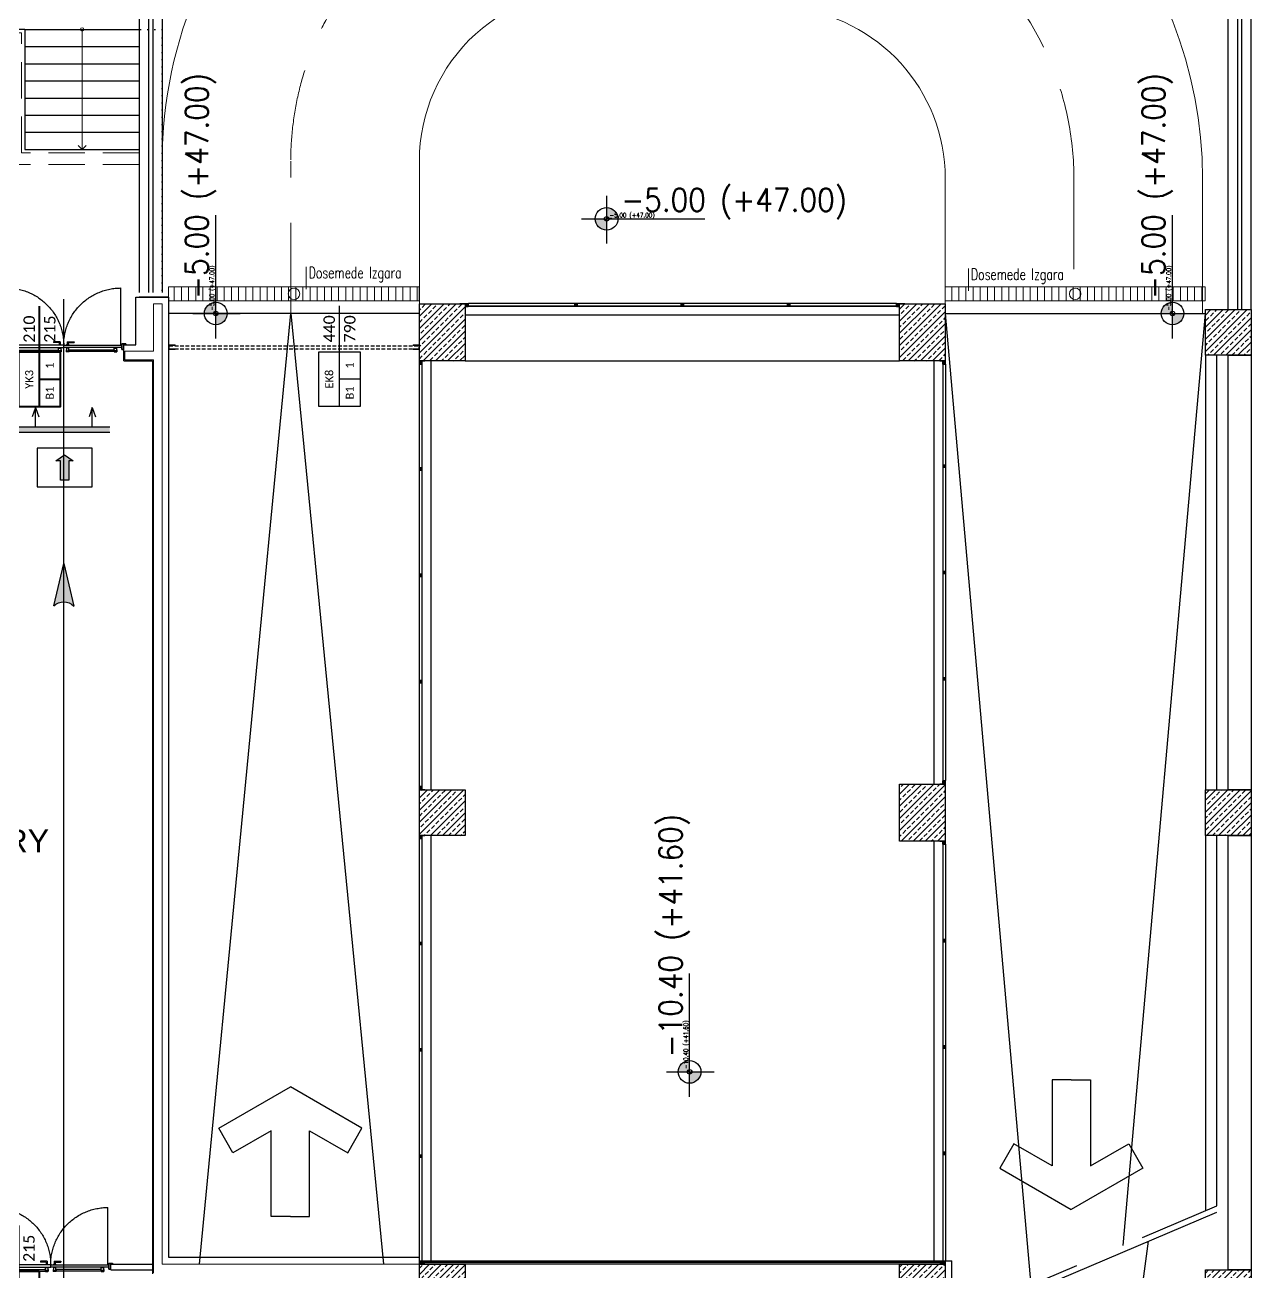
# Model space of a CAD drawing. Header units: metres. Extents: x -20317 to 2216, y -10281 to 3094.
# Drawn here: x -2448 to -303, y -2440 to -258 of the extents above; entities that cross this region are included whole.
import ezdxf
from ezdxf.enums import TextEntityAlignment as Align

# ---------------------------------------------------------------- set-up
doc = ezdxf.new("R2010")
doc.units = ezdxf.units.M
doc.header["$MEASUREMENT"] = 0
for name, pattern in [('DOT2', [0.125, 0, -0.125]), ('HIDDEN', [9.525, 6.35, -3.175]), ('HIDDEN2', [0.1875, 0.125, -0.0625])]:
    doc.linetypes.add(name, pattern=pattern)
doc.layers.get('0').update_dxf_attribs({"color": 30, "lineweight": 0})
for name, color, linetype in [('6', 242, 'Continuous'), ('AG-DOOR', 2, 'Continuous'), ('AG-DOOR-NOTATION-ROLLING', 52, 'Continuous'), ('AG-DOOR-OPENING', 9, 'HIDDEN'), ('AG-ELEV-02', 152, 'Continuous'), ('AG-HIDDEN', 9, 'HIDDEN'), ('AG-PLASTER', 73, 'Continuous'), ('AG-STAIR', 3, 'Continuous'), ('AR-WALL-GYP-WHITE', 44, 'Continuous'), ('V-0_Hatch_Concrete', 252, 'Continuous'), ('V-0_Notation_Level_200', 2, 'Continuous'), ('V-0_Notation_Level_200 @ 1', 2, 'Continuous'), ('V-0_Notation_Level_200 @ 10', 2, 'Continuous'), ('V-0_Notation_Level_200 @ 50', 2, 'Continuous'), ('V-2_Column', 160, 'Continuous'), ('V-7_Pedestrain', 52, 'Continuous')]:
    doc.layers.add(name, color=color, linetype=linetype)
for name, color, linetype, lineweight in [('Ag-110', 3, 'Continuous', 30), ('Ag-120', 2, 'Continuous', 9), ('AG-DOOR-NOTATION-FIRE', 1, 'Continuous', 40), ('AG-Insulation_Heat_Rockwool', 95, 'BATTING', 13), ('AG-Mechanical_', 32, 'Continuous', 18), ('AG-Notation_Stair', 11, 'Continuous', 15), ('AG-Profile_Steel', 122, 'Continuous', 15), ('AG-Slab_Boundry_Below', 155, 'HIDDEN', 20), ('AG-Wall', 4, 'Continuous', 20), ('AI-040 @ 250', 2, 'Continuous', 20)]:
    doc.layers.add(name, color=color, linetype=linetype, lineweight=lineweight)
doc.styles.add('$0$ARIAL', font='arial.ttf', dxfattribs={"width": 0.9})
doc.styles.add('CALIBRI LIGHT', font='calibril.ttf')
doc.styles.add('CEKIRDEK-SAG$0$DIM', font='romanstw.shx', dxfattribs={"width": 0.7})
doc.styles.add('KOT', font='simplex.shx', dxfattribs={"width": 0.9})
doc.linetypes.add('BATTING', pattern='A,0.00254,-2.54,[134,ltypeshp.shx,S=2.54,R=0,X=-2.54,Y=0],-5.08,[134,ltypeshp.shx,S=2.54,R=180,X=2.54,Y=0],-2.54', length=10.16254)

# ---------------------------------------------------------------- blocks, each defined once
blk = doc.blocks.new('*U16')
at = {"style": '$0$ARIAL'}
for tag, p in [('NO', (1.676, 0.8)), ('MAHAL', (1.676, -1.8)), ('ALAN', (1.676, -4.4))]:
    blk.add_attdef(tag, text='', height=1.6, dxfattribs=at).set_placement(p, align=Align.MIDDLE_CENTER)
blk = doc.blocks.new('$0$FP P1 Parking Level$0$traffic')
for points in [[(0, 0), (-0.337, 0), (-0.337, 1.503), (-1.006, 1.117), (-1.252, 1.544), (0, 2.267)], [(0, 0), (0.337, 0), (0.337, 1.503), (1.006, 1.117), (1.252, 1.544), (0, 2.267)]]:
    blk.add_lwpolyline(points)
blk = doc.blocks.new('$0$ok')
at = {"layer": '6'}
h = blk.add_hatch(color=256, dxfattribs=at)
edge = h.paths.add_edge_path()
edge.add_ellipse((1571515.97, 116941.68), major_axis=(-7.14, 7.19), ratio=1, start_angle=359.45276, end_angle=450.68953)
edge.add_line((1571508.87, 116934.46), (1571477.92, 116941.82))
edge.add_line((1571477.92, 116941.82), (1571508.9, 116948.94))
for p, q in [((1571477.92, 116941.82), (1571508.9, 116948.94)), ((1571508.87, 116934.46), (1571477.92, 116941.82))]:
    blk.add_line(p, q, dxfattribs=at)
at = {"layer": '6', "extrusion": (0, 0, -1)}
blk.add_ellipse((1571515.97, 116941.68), major_axis=(-7.14, 7.19), ratio=1, start_param=4.700354, end_param=6.292737, dxfattribs=at)
blk = doc.blocks.new('$0$KAPIYON')
at = {"layer": '6'}
blk.add_hatch(color=2, dxfattribs=at).paths.add_polyline_path([(1584376.1, 117133.6), (1584364.2, 117133.6), (1584364.2, 117115.1), (1584364.2, 117105.6), (1584357.6, 117105.6), (1584370.2, 117096.6), (1584382.7, 117105.6), (1584376.1, 117105.6), (1584376.1, 117115.1)])
at = {"layer": '6', "color": 4}
blk.add_lwpolyline([(1584330, 117143.2), (1584410.3, 117143.2), (1584410.3, 117087), (1584330, 117087), (1584330, 117143.2)], dxfattribs=at)
at = {"layer": '6', "color": 2}
blk.add_lwpolyline([(1584376.1, 117133.6), (1584364.2, 117133.6), (1584364.2, 117115.1), (1584364.2, 117105.6), (1584357.6, 117105.6), (1584370.2, 117096.6), (1584382.7, 117105.6), (1584376.1, 117105.6), (1584376.1, 117115.1)], close=True, dxfattribs=at)
blk = doc.blocks.new('$0$A$C07630900')
at = {"layer": '6', "xscale": 0.5, "yscale": 0.5, "zscale": 0.5, "rotation": 270}
blk.add_blockref('$0$KAPIYON', (-58543.51, 792191.76), dxfattribs=at)
blk = doc.blocks.new('$0$A$C2DA34C5B')
at = {"xscale": 24, "yscale": 24, "zscale": 24}
blk.add_blockref('$0$A$C07630900', (315, -160), dxfattribs=at)
blk = doc.blocks.new('$0$I')
at = {"layer": '6', "linetype": 'Continuous'}
blk.add_hatch(color=4, dxfattribs=at).paths.add_polyline_path([(208591, 128493), (208591, 128667), (205379, 128667), (205379, 128493)])
at = {"layer": '6', "color": 4}
for p, q in [((208591, 128667), (205379, 128667)), ((205379, 128493), (208591, 128493))]:
    blk.add_line(p, q, dxfattribs=at)
at = {"layer": '6'}
for p, q in [((205991, 128493), (205991, 127812)), ((207979, 128493), (207979, 127812)), ((205991, 127812), (205877, 128131)), ((205991, 127812), (206104, 128131)), ((207979, 127812), (207866, 128131)), ((207979, 127812), (208093, 128131))]:
    blk.add_line(p, q, dxfattribs=at)
blk = doc.blocks.new('$0$A$C797D3CE4')
at = {"layer": '6', "xscale": -0.4999999999999911, "yscale": 0.4999999999999911, "zscale": 0.4999999999999911, "rotation": 180}
blk.add_blockref('$0$I', (-103492, 64334), dxfattribs=at)
at = {"layer": '6', "ltscale": 250, "rotation": 270}
blk.add_blockref('$0$A$C2DA34C5B', (-12, 33), dxfattribs=at)
blk = doc.blocks.new('$0$A$C742A37F2')
at = {"layer": '6'}
blk.add_line((70.632, -24.584), (70.632, -2.539), dxfattribs=at)
at = {"layer": '6', "xscale": -0.000999999999985448, "yscale": 0.000999999999985448, "zscale": 0.000999999999985448}
blk.add_blockref('$0$A$C797D3CE4', (70.632, -4.867), dxfattribs=at)
at = {"layer": '6', "extrusion": (0, 0, -1), "xscale": -0.02399999999994179, "yscale": 0.02399999999994179, "zscale": -0.02399999999994179, "rotation": 90}
blk.add_blockref('$0$ok', (2735.972, 37708.304), dxfattribs=at)
blk = doc.blocks.new('$0$150714_ARSA$0$KOLON 80X120')
at = {"layer": 'V-0_Hatch_Concrete'}
h = blk.add_hatch(dxfattribs=at)
h.set_pattern_fill('ANSI33', color=256, scale=60)
h.set_pattern_definition([(45, (-19036.79, -4512.143), (-10.606602, 10.606602), []), (45, (-19026.183, -4512.143), (-10.606602, 10.606602), [7.5, -3.75])])
h.paths.add_polyline_path([(0, 100), (80, 100), (80, 0), (0, 0)])
blk.add_lwpolyline([(0, 100), (80, 100), (80, 0), (0, 0), (0, 100)])
blk = doc.blocks.new('kolon 80x80')
at = {"layer": 'V-0_Hatch_Concrete'}
h = blk.add_hatch(dxfattribs=at)
h.set_pattern_fill('ANSI33', color=256, scale=0.6)
h.set_pattern_definition([(45, (-190.3679, -46.12143), (-0.10606602, 0.10606602), []), (45, (-190.26183, -46.12143), (-0.10606602, 0.10606602), [0.075, -0.0375])])
h.paths.add_polyline_path([(0, -0.8), (0.8, -0.8), (0.8, 0), (0, 0)])
blk.add_lwpolyline([(0, -0.8), (0, 0), (0.8, 0), (0.8, -0.8)], close=True)
blk = doc.blocks.new('*U35')
h = blk.add_hatch(color=256)
h.paths.add_polyline_path([(0, 0), (248, 0, 0.414214), (0, 248)])
h.paths.add_polyline_path([(0, -248), (0, 0), (-248, 0, 0.414214)])
for p, q in [((0, 503), (0, -536)), ((-547, 0), (2149, 0))]:
    blk.add_line(p, q)
blk.add_circle((0, 0), 248)
at = {"style": 'KOT', "width": 0.9}
blk.add_attdef('BITMIS-KOT', text='', height=400, dxfattribs=at).set_placement((319, 15), align=Align.BOTTOM_LEFT)
blk.add_attdef('KABA-KOT', text='', height=400, dxfattribs=at).set_placement((314, -177), align=Align.TOP_LEFT)
blk = doc.blocks.new('*U237')
at = {"layer": 'V-0_Notation_Level_200 @ 1'}
ref = blk.add_blockref('*U35', (-1430.8, -597.3), dxfattribs=dict(at, xscale=0.0016, yscale=0.0016, zscale=0.0016))
ref.add_attrib('BITMIS-KOT', '-5.00 (+47.00)', dxfattribs={"layer": '0', "height": 0.8, "style": 'KOT', "width": 0.9}).set_placement((-1430.3, -597.3), align=Align.BOTTOM_LEFT)
at = {"layer": 'V-0_Notation_Level_200 @ 10'}
ref = blk.add_blockref('*U35', (-1430.8, -597.3), dxfattribs=dict(at, xscale=0.016, yscale=0.016, zscale=0.016))
ref.add_attrib('BITMIS-KOT', '-5.00 (+47.00)', dxfattribs={"layer": '0', "height": 8, "style": 'KOT', "width": 0.9}).set_placement((-1425.7, -597.1), align=Align.BOTTOM_LEFT)
at = {"layer": 'V-0_Notation_Level_200 @ 50'}
ref = blk.add_blockref('*U35', (-1430.8, -597.3), dxfattribs=dict(at, xscale=0.08, yscale=0.08, zscale=0.08))
ref.add_attrib('BITMIS-KOT', '-5.00 (+47.00)', dxfattribs={"layer": '0', "height": 40, "style": 'KOT', "width": 0.9}).set_placement((-1405.2, -596.2), align=Align.BOTTOM_LEFT)
blk = doc.blocks.new('*U238')
at = {"layer": 'V-0_Notation_Level_200 @ 1'}
ref = blk.add_blockref('*U35', (-1285.7, -2089.5), dxfattribs=dict(at, xscale=0.0016, yscale=0.0016, zscale=0.0016, rotation=90))
ref.add_attrib('BITMIS-KOT', '-10.40 (+41.60)', dxfattribs={"layer": '0', "height": 0.8, "rotation": 90, "style": 'KOT', "width": 0.9}).set_placement((-1285.8, -2089), align=Align.BOTTOM_LEFT)
at = {"layer": 'V-0_Notation_Level_200 @ 10'}
ref = blk.add_blockref('*U35', (-1285.7, -2089.5), dxfattribs=dict(at, xscale=0.016, yscale=0.016, zscale=0.016, rotation=90))
ref.add_attrib('BITMIS-KOT', '-10.40 (+41.60)', dxfattribs={"layer": '0', "height": 8, "rotation": 90, "style": 'KOT', "width": 0.9}).set_placement((-1286, -2084.4), align=Align.BOTTOM_LEFT)
at = {"layer": 'V-0_Notation_Level_200 @ 50'}
ref = blk.add_blockref('*U35', (-1285.7, -2089.5), dxfattribs=dict(at, xscale=0.08, yscale=0.08, zscale=0.08, rotation=90))
ref.add_attrib('BITMIS-KOT', '-10.40 (+41.60)', dxfattribs={"layer": '0', "height": 40, "rotation": 90, "style": 'KOT', "width": 0.9}).set_placement((-1286.9, -2064), align=Align.BOTTOM_LEFT)
blk = doc.blocks.new('*U239')
at = {"layer": 'V-0_Notation_Level_200 @ 1'}
ref = blk.add_blockref('*U35', (-440.9, -762.9), dxfattribs=dict(at, xscale=0.0016, yscale=0.0016, zscale=0.0016, rotation=90))
ref.add_attrib('BITMIS-KOT', '-5.00 (+47.00)', dxfattribs={"layer": '0', "height": 0.8, "rotation": 90, "style": 'KOT', "width": 0.9}).set_placement((-441, -762.4), align=Align.BOTTOM_LEFT)
at = {"layer": 'V-0_Notation_Level_200 @ 10'}
ref = blk.add_blockref('*U35', (-440.9, -762.9), dxfattribs=dict(at, xscale=0.016, yscale=0.016, zscale=0.016, rotation=90))
ref.add_attrib('BITMIS-KOT', '-5.00 (+47.00)', dxfattribs={"layer": '0', "height": 8, "rotation": 90, "style": 'KOT', "width": 0.9}).set_placement((-441.2, -757.8), align=Align.BOTTOM_LEFT)
at = {"layer": 'V-0_Notation_Level_200 @ 50'}
ref = blk.add_blockref('*U35', (-440.9, -762.9), dxfattribs=dict(at, xscale=0.08, yscale=0.08, zscale=0.08, rotation=90))
ref.add_attrib('BITMIS-KOT', '-5.00 (+47.00)', dxfattribs={"layer": '0', "height": 40, "rotation": 90, "style": 'KOT', "width": 0.9}).set_placement((-442.1, -737.3), align=Align.BOTTOM_LEFT)
blk = doc.blocks.new('A$C27582D3D')
at = {"layer": 'AG-STAIR', "ltscale": 2.5}
for p, q in [((4.385, 0), (0, 0)), ((13.585, 0), (18.135, 0)), ((13.585, -17.739), (18.335, -15.717)), ((13.585, -25.86), (18.135, -25.86))]:
    blk.add_line(p, q, dxfattribs=at)
at = {"layer": 'AG-STAIR', "linetype": 'HIDDEN2', "ltscale": 20}
blk.add_line((13.585, -17.63), (18.335, -15.609), dxfattribs=at)
at = {"layer": 'AG-STAIR', "ltscale": 2.5}
for points in [[(0.541, -16.63), (2.135, 0)], [(2.135, 0), (3.759, -16.63)], [(13.585, 0), (15.08, -16.994)], [(16.698, -16.305), (18.135, 0)], [(15.86, -25.86), (17.139, -16.226)], [(14.717, -17.257), (15.86, -25.86)]]:
    blk.add_lwpolyline(points, dxfattribs=at)
at = {"layer": 'AG-STAIR', "color": 1, "ltscale": 2.5}
blk.add_lwpolyline([(18.335, -8.33), (18.335, -0.73), (18.135, -0.73), (18.135, -8.33)], close=True, dxfattribs=at)
blk.add_lwpolyline([(18.335, -15.609), (18.335, -9.13), (18.135, -9.13), (18.135, -15.694)], dxfattribs=at)
blk = doc.blocks.new('*U118')
blk.add_lwpolyline([(1000, -450), (2200, -450), (2200, 450), (1000, 450)], close=True)
for points in [[(2200, 0), (0, 0)], [(1600, -450), (1600, 0)]]:
    blk.add_lwpolyline(points)
at = {"style": 'CALIBRI LIGHT'}
for tag, height, p in [('GENİŞLİK', 250, (500, 225)), ('KAPIKODU', 175, (1600, 225)), ('YÜKSEKLİK', 250, (500, -225)), ('KATTAKI.SAYISI', 175, (1300, -225)), ('BULUNDUGU.KAT', 175, (1900, -225))]:
    blk.add_attdef(tag, text='', height=height, dxfattribs=at).set_placement(p, align=Align.MIDDLE_CENTER)
blk = doc.blocks.new('YARIM_KASA_CIFT_KANAT_YANGIN_KAPISI1')
at = {"linetype": 'HIDDEN2'}
for p, q in [((3.6, 0.3), (6.1, 0.3)), ((4.8, -0.9), (4.8, 1.6)), ((206.4, 0.3), (203.9, 0.3)), ((205.2, -0.9), (205.2, 1.6))]:
    blk.add_line(p, q, dxfattribs=at)
at = {"color": 122}
for p, q in [((87, 5.1), (87, 3.6)), ((99, 5.1), (87, 5.1)), ((97.2, 3.6), (87, 3.6)), ((96.3, 0.1), (96.3, -0.9)), ((99.9, 0.1), (96.3, 0.1)), ((97.2, 3.6), (97.2, 0.1)), ((99, 5.1), (99, 0.1)), ((99.9, 0.1), (99.9, -0.9)), ((110.1, 0.1), (110.1, -0.9)), ((110.1, 0.1), (113.7, 0.1)), ((111, 5.1), (111, 0.1)), ((111, 5.1), (123, 5.1)), ((112.8, 3.6), (112.8, 0.1)), ((112.8, 3.6), (123, 3.6)), ((113.7, 0.1), (113.7, -0.9)), ((123, 5.1), (123, 3.6)), ((12.5, -9), (12, -9)), ((12, -9), (12, -12.2)), ((16.7, -12.5), (12.3, -12.5)), ((12.5, -6), (12.5, -5)), ((16.5, -6), (16.5, -5)), ((17, -9), (16.5, -9)), ((17, -9), (17, -12.2)), ((17, -9.5), (95.5, -9.5)), ((17, -12), (95.5, -12)), ((95.5, -9), (96, -9)), ((95.5, -9), (95.5, -12.2)), ((95.8, -12.5), (100.2, -12.5)), ((96, -6), (96, -5)), ((100, -6), (100, -5)), ((100, -9), (100.5, -9)), ((100.5, -9), (100.5, -12.2)), ((110, -9), (109.5, -9)), ((109.5, -9), (109.5, -12.2)), ((114.2, -12.5), (109.8, -12.5)), ((110, -6), (110, -5)), ((114, -6), (114, -5)), ((114.5, -9), (114, -9)), ((114.5, -9), (114.5, -12.2)), ((193, -9.5), (114.5, -9.5)), ((193, -12), (114.5, -12)), ((193, -9), (193.5, -9)), ((193, -9), (193, -12.2)), ((193.3, -12.5), (197.7, -12.5)), ((193.5, -6), (193.5, -5)), ((197.5, -6), (197.5, -5)), ((197.5, -9), (198, -9)), ((198, -9), (198, -12.2))]:
    blk.add_line(p, q, dxfattribs=at)
for points in [[(3.5, -8.2), (3.5, 1.3, 0.414214), (3.3, 1.5), (-3.3, 1.5, 0.414214), (-3.5, 1.3), (-3.5, 0), (-3.4, 0), (-3.4, 1.3, -0.414214), (-3.3, 1.4), (3.3, 1.4, -0.414214), (3.3, 1.3), (3.3, -8.2), (3.3, -8.2, -0.414214), (3.2, -8.4), (0, -8.4), (0, -8.4), (0, -8.5), (3.2, -8.5, 0.414214), (3.5, -8.2)], [(206.5, -8.2), (206.5, 1.3, -0.414214), (206.7, 1.5), (213.3, 1.5, -0.414214), (213.5, 1.3), (213.5, 0), (213.4, 0), (213.4, 1.3, 0.414214), (213.3, 1.4), (206.7, 1.4, 0.414214), (206.7, 1.3), (206.7, -8.2), (206.7, -8.2, 0.414214), (206.8, -8.4), (210, -8.4), (210, -8.4), (210, -8.5), (206.8, -8.5, -0.414214), (206.5, -8.2)]]:
    blk.add_lwpolyline(points, format="xyb", dxfattribs=at)
for points in [[(3.5, -5), (105, -5), (105, -1), (3.5, -1)], [(206.5, -5), (105, -5), (105, -1), (206.5, -1)]]:
    blk.add_lwpolyline(points, close=True)
for points in [[(16.5, -6), (12.5, -6), (12.5, -11), (16.5, -11)], [(96, -6), (100, -6), (100, -11), (96, -11)], [(114, -6), (110, -6), (110, -11), (114, -11)], [(193.5, -6), (197.5, -6), (197.5, -11), (193.5, -11)]]:
    blk.add_lwpolyline(points, close=True, dxfattribs=at)
at = {"linetype": 'HIDDEN2'}
for centre, radius in [((4.8, 0.3), 0.75), ((4.8, 0.3), 0.5), ((205.2, 0.3), 0.75), ((205.2, 0.3), 0.5)]:
    blk.add_circle(centre, radius, dxfattribs=at)
at = {"color": 122}
for centre, start, end in [((12.3, -12.2), 180, 270), ((16.7, -12.2), 270, 0), ((95.8, -12.2), 180, 270), ((100.2, -12.2), 270, 0), ((109.8, -12.2), 180, 270), ((114.2, -12.2), 270, 0), ((193.3, -12.2), 180, 270), ((197.7, -12.2), 270, 0)]:
    blk.add_arc(centre, 0.3, start, end, dxfattribs=at)
at = {"layer": 'AG-DOOR-OPENING', "color": 9, "linetype": 'HIDDEN', "ltscale": 200}
for p, q in [((4.8, 0.3), (4.8, 99.2)), ((205.2, 0.3), (205.2, 99.2))]:
    blk.add_line(p, q, dxfattribs=at)
for centre, start, end in [((4.9, -0.9), 0, 90), ((205.1, -0.9), 90, 180)]:
    blk.add_arc(centre, 100.1, start, end, dxfattribs=at)
blk = doc.blocks.new('*U143')
at = {"layer": 'AG-Notation_Stair', "color": 3, "ltscale": 0.3}
for points in [[(0, 0), (2100, 0)], [(2031, -69), (2100, 0), (2031, 69)]]:
    blk.add_lwpolyline(points, dxfattribs=at)
blk.add_circle((0, 0), 30, dxfattribs=at)
blk = doc.blocks.new('*U252')
at = {"layer": 'V-0_Notation_Level_200 @ 1'}
ref = blk.add_blockref('*U35', (-2114.6, -762.9), dxfattribs=dict(at, xscale=0.0016, yscale=0.0016, zscale=0.0016, rotation=90))
ref.add_attrib('BITMIS-KOT', '-5.00 (+47.00)', dxfattribs={"layer": '0', "height": 0.8, "rotation": 90, "style": 'KOT', "width": 0.9}).set_placement((-2114.7, -762.4), align=Align.BOTTOM_LEFT)
at = {"layer": 'V-0_Notation_Level_200 @ 10'}
ref = blk.add_blockref('*U35', (-2114.6, -762.9), dxfattribs=dict(at, xscale=0.016, yscale=0.016, zscale=0.016, rotation=90))
ref.add_attrib('BITMIS-KOT', '-5.00 (+47.00)', dxfattribs={"layer": '0', "height": 8, "rotation": 90, "style": 'KOT', "width": 0.9}).set_placement((-2114.9, -757.8), align=Align.BOTTOM_LEFT)
at = {"layer": 'V-0_Notation_Level_200 @ 50'}
ref = blk.add_blockref('*U35', (-2114.6, -762.9), dxfattribs=dict(at, xscale=0.08, yscale=0.08, zscale=0.08, rotation=90))
ref.add_attrib('BITMIS-KOT', '-5.00 (+47.00)', dxfattribs={"layer": '0', "height": 40, "rotation": 90, "style": 'KOT', "width": 0.9}).set_placement((-2115.8, -737.3), align=Align.BOTTOM_LEFT)
blk = doc.blocks.new('menfez')
blk.add_wipeout([(10, -45), (10, 5), (7490, 5), (7490, -45)])
at = {"layer": 'AG-Profile_Steel', "ltscale": 2.5}
h = blk.add_hatch(dxfattribs=at)
h.set_pattern_fill('ANSI31', color=256, angle=270, style=0)
h.set_pattern_definition([(315, (-647161.083, 66540.2703), (2.24506403, 2.24506403), [])])
h.paths.add_polyline_path([(-95, 5), (-95, 0), (0, 0), (0, -95), (5, -95), (5, 5)])
h = blk.add_hatch(dxfattribs=at)
h.set_pattern_fill('ANSI31', color=256, angle=360, style=0)
h.set_pattern_definition([(45, (23607.336, -1117162.009), (-2.24506403, 2.24506403), [])])
h.paths.add_polyline_path([(10, 5), (10, -45), (55, -45), (55, -50), (5, -50), (5, 5)])
h = blk.add_hatch(dxfattribs=at)
h.set_pattern_fill('ANSI31', color=256, angle=360, style=0)
h.set_pattern_definition([(45, (31152.967, -1117162.009), (-2.24506403, 2.24506403), [])])
h.paths.add_polyline_path([(7490, 5), (7490, -45), (7445, -45), (7445, -50), (7495, -50), (7495, 5)])
h = blk.add_hatch(dxfattribs=at)
h.set_pattern_fill('ANSI31', color=256, angle=270, style=0)
h.set_pattern_definition([(315, (-646132.948, 66540.271), (2.24506403, 2.24506403), [])])
h.paths.add_polyline_path([(7595, 5), (7595, 0), (7500, 0), (7500, -95), (7495, -95), (7495, 5)])
at = {"layer": 'AG-ELEV-02', "ltscale": 2.5}
for p, q in [((7445, 5), (60, 5)), ((7445, 3), (60, 3)), ((7445, -43), (60, -43)), ((7445, -45), (60, -45))]:
    blk.add_line(p, q, dxfattribs=at)
at = {"layer": 'AG-Profile_Steel'}
for points in [[(-95, 5), (-95, 0), (0, 0), (0, -95), (5, -95), (5, 5)], [(58, 3), (12, 3), (12, -43), (58, -43)], [(1913, 3), (1867, 3), (1867, -43), (1913, -43)], [(3773, 3), (3727, 3), (3727, -43), (3773, -43)], [(5633, 3), (5587, 3), (5587, -43), (5633, -43)], [(7442, 3), (7488, 3), (7488, -43), (7442, -43)], [(7595, 5), (7595, 0), (7500, 0), (7500, -95), (7495, -95), (7495, 5)]]:
    blk.add_lwpolyline(points, close=True, dxfattribs=at)
for points in [[(10, 5), (10, -45), (55, -45), (55, -50), (5, -50), (5, 5), (10, 5)], [(60, 5), (10, 5), (10, -45), (60, -45), (60, 5)], [(12, 3), (58, -43)], [(58, 3), (12, -43)], [(1915, 5), (1865, 5), (1865, -45), (1915, -45), (1915, 5)], [(1867, 3), (1913, -43)], [(1913, 3), (1867, -43)], [(3775, 5), (3725, 5), (3725, -45), (3775, -45), (3775, 5)], [(3727, 3), (3773, -43)], [(3773, 3), (3727, -43)], [(5635, 5), (5585, 5), (5585, -45), (5635, -45), (5635, 5)], [(5587, 3), (5633, -43)], [(5633, 3), (5587, -43)], [(7440, 5), (7490, 5), (7490, -45), (7440, -45), (7440, 5)], [(7488, 3), (7442, -43)], [(7442, 3), (7488, -43)], [(7490, 5), (7490, -45), (7445, -45), (7445, -50), (7495, -50), (7495, 5), (7490, 5)]]:
    blk.add_lwpolyline(points, dxfattribs=at)
blk = doc.blocks.new('A$C71D65ABD')
at = {"layer": 'AG-ELEV-02', "ltscale": 2.5}
h = blk.add_hatch(dxfattribs=at)
h.set_pattern_fill('ANSI31', color=256, scale=1000, angle=-50.4861)
h.set_pattern_definition([(354.51395, (19015.01, -18284.3), (11.95043, 124.42744), [])])
h.paths.add_polyline_path([(13976, 7263), (13257, -217), (13506, -241), (14224, 7239)])
at = {"layer": 'AG-Mechanical_'}
h = blk.add_hatch(dxfattribs=at)
h.set_pattern_fill('ANSI31', color=256, scale=1000, angle=-45)
h.set_pattern_definition([(9e-15, (7628.95, -14128.59), (5e-14, 125), [])])
h.paths.add_polyline_path([(170, 12716), (170, 8331), (420, 8331), (420, 12716)])
h = blk.add_hatch(dxfattribs=at)
h.set_pattern_fill('ANSI31', color=256, scale=1000, angle=-50.4861)
h.set_pattern_definition([(354.51395, (16154.61, -9626.58), (11.9504, 124.42744), [])])
h.paths.add_polyline_path([(10807, 12708), (9181, -4214), (9430, -4238), (11055, 12684)])
h = blk.add_hatch(dxfattribs=at)
h.set_pattern_fill('ANSI31', color=256, scale=1000, angle=-45)
h.set_pattern_definition([(9e-15, (7628.95, -22853.59), (5e-14, 125), [])])
h.paths.add_polyline_path([(170, -869), (170, -5419), (420, -5419), (420, -869)])
at = {"layer": 'AG-ELEV-02', "ltscale": 2.5}
blk.add_lwpolyline([(13976, 7263), (13257, -217), (13506, -241), (14224, 7239)], close=True, dxfattribs=at)
for centre in [(14028, 6497), (13741, 3511), (13454, 525)]:
    blk.add_circle(centre, 100, dxfattribs=at)
at = {"layer": 'AG-Mechanical_'}
for points in [[(170, 12716), (170, 8331), (420, 8331), (420, 12716)], [(10807, 12708), (9181, -4214), (9430, -4238), (11055, 12684)], [(170, -869), (170, -5419), (420, -5419), (420, -869)]]:
    blk.add_lwpolyline(points, close=True, dxfattribs=at)
for centre in [(295, 10523), (10665, 9931), (10071, 3743), (9474, -2469), (295, -3144)]:
    blk.add_circle(centre, 100, dxfattribs=at)

msp = doc.modelspace()

# ---------------------------------------------------------------- linework, layer by layer
at = {"color": 8, "ltscale": 2.5}
for points in [[(-2208.4, -725.9), (-2208.4, -496.1, -0.442544), (-1386.7, 250.5), (-1066.7, 219.8, -0.386439), (-388.4, -526.8), (-388.4, -762.9)], [(-1758.4, -762.9), (-1758.4, -496.1, -0.442544), (-1429.8, -197.4), (-1109.8, -228.2, -0.386439), (-838.4, -526.8), (-838.4, -762.9)]]:
    msp.add_lwpolyline(points, format="xyb", dxfattribs=at)
at = {"color": 8, "linetype": 'HIDDEN', "ltscale": 25}
msp.add_lwpolyline([(-1983.4, -762.9), (-1983.4, -496.1, -0.442544), (-1408.2, 26.5), (-1088.2, -4.2, -0.386439), (-613.4, -526.8), (-613.4, -762.9)], format="xyb", dxfattribs=at)
at = {"layer": 'Ag-110', "ltscale": 1000, "transparency": 33554687}
msp.add_line((-2196.9, -734.4), (-2248.4, -734.4), dxfattribs=at)
for points in [[(-2275.6, -830.9), (-2275.6, -817.4), (-2254.3, -817.4), (-2254.3, -734.4), (-2196.9, -734.4)], [(-1758.9, -2414.4), (-2196.9, -2414.4), (-2196.9, -734.4)], [(-826.9, -2521), (-826.9, -2419.9)]]:
    msp.add_lwpolyline(points, dxfattribs=at)
at = {"layer": 'Ag-120', "ltscale": 0.3, "transparency": 33554687}
for points in [[(-2185.9, -825.9), (-2196.9, -825.9), (-2196.9, -817.9), (-2185.9, -817.9)], [(-2185.9, -824.9), (-2195.9, -824.9), (-2195.9, -818.9), (-2185.9, -818.9)], [(-2185.9, -817.9), (-2185.9, -818.9)], [(-2185.9, -824.9), (-2185.9, -825.9)], [(-1769.4, -817.9), (-1769.4, -818.9)], [(-1769.4, -824.9), (-1759.4, -824.9), (-1759.4, -818.9), (-1769.4, -818.9)]]:
    msp.add_lwpolyline(points, dxfattribs=at)
at = {"layer": 'AG-DOOR-OPENING'}
for p, q in [((-2195.9, -819.4), (-1759.4, -819.4)), ((-2195.9, -824.4), (-1759.4, -824.4))]:
    msp.add_line(p, q, dxfattribs=at)
at = {"layer": 'AG-ELEV-02', "ltscale": 0.3}
for p, q in [((-2448.4, -265.9), (-2448.4, -475.9)), ((-2448.4, -475.9), (-2248.4, -475.9))]:
    msp.add_line(p, q, dxfattribs=at)
at = {"layer": 'AG-ELEV-02'}
for p, q in [((-918.4, -765.9), (-1678.4, -765.9)), ((-1678.4, -845.9), (-918.4, -845.9))]:
    msp.add_line(p, q, dxfattribs=at)
at = {"layer": 'AG-ELEV-02', "ltscale": 2.5}
for p, q in [((-1738.4, -845.9), (-1738.4, -1595.9)), ((-858.4, -845.9), (-858.4, -1585.9)), ((-1738.4, -1675.9), (-1738.4, -2419.9)), ((-858.4, -1685.9), (-858.4, -2419.9))]:
    msp.add_line(p, q, dxfattribs=at)
for points in [[(-303.4, -755.9), (-303.4, -79.8), (-487.5, 264.1), (-2248.4, 433.3), (-2248.4, -725.9)], [(-343.4, -755.9), (-343.4, -89.8), (-512.7, 226.4), (-2208.4, 389.2), (-2208.4, -725.9)]]:
    msp.add_lwpolyline(points, dxfattribs=at)
at = {"layer": 'AG-ELEV-02', "color": 1, "ltscale": 2.5}
for points in [[(-319.4, -755.9), (-319.4, -83.8), (-497.6, 249), (-2232.4, 415.7), (-2232.4, -725.9)], [(-2224.4, -725.9), (-2224.4, 406.9), (-502.6, 241.5), (-327.4, -85.8), (-327.4, -755.9)]]:
    msp.add_lwpolyline(points, dxfattribs=at)
at = {"layer": 'AG-ELEV-02', "ltscale": 0.3}
msp.add_lwpolyline([(-2448.4, -265.9), (-2573.1, -265.9)], dxfattribs=at)
at = {"layer": 'AG-HIDDEN', "color": 4, "linetype": 'DOT2', "ltscale": 100}
for p, q in [((-2208.4, -265.9), (-5833.2, -265.9)), ((-2208.4, -734.4), (-2208.4, -265.9))]:
    msp.add_line(p, q, dxfattribs=at)
at = {"layer": 'AG-Insulation_Heat_Rockwool', "ltscale": 0.47}
msp.add_line((-1753.4, -2423.4), (-843.4, -2423.4), dxfattribs=at)
at = {"layer": 'AG-Mechanical_'}
for p, q in [((-1956.5, -720.5), (-1956.5, -681.1)), ((-797.9, -723.4), (-797.9, -684))]:
    msp.add_line(p, q, dxfattribs=at)
at = {"layer": 'AG-PLASTER', "ltscale": 0.3}
for p, q in [((-2275.6, -845.9), (-2275.6, -828.9)), ((-2275.6, -845.9), (-2225.4, -845.9)), ((-2225.4, -845.9), (-2225.4, -2442.9))]:
    msp.add_line(p, q, dxfattribs=at)
at = {"layer": 'AG-PLASTER'}
for p, q in [((-1753.9, -2419.9), (-842.9, -2419.9)), ((-1753.4, -2420.9), (-843.4, -2420.9))]:
    msp.add_line(p, q, dxfattribs=at)
at = {"layer": 'AG-Slab_Boundry_Below', "ltscale": 10}
for points in [[(-2248.4, -481.9), (-2454.4, -481.9), (-2454.4, -271.9), (-2567.1, -271.9), (-2567.1, -470.4), (-2791.6, -470.4), (-2791.6, -271.9)], [(-2248.4, -501.9), (-2474.4, -501.9), (-2474.4, -291.9), (-2547.1, -291.9), (-2547.1, -490.4), (-2811.6, -490.4), (-2811.6, -291.9)]]:
    msp.add_lwpolyline(points, dxfattribs=at)
at = {"layer": 'AG-STAIR', "ltscale": 0.3}
for p, q in [((-2448.4, -265.9), (-2248.4, -265.9)), ((-2448.4, -295.9), (-2248.4, -295.9)), ((-2448.4, -325.9), (-2248.4, -325.9)), ((-2448.4, -355.9), (-2248.4, -355.9)), ((-2448.4, -385.9), (-2248.4, -385.9)), ((-2448.4, -415.9), (-2248.4, -415.9)), ((-2448.4, -445.9), (-2248.4, -445.9))]:
    msp.add_line(p, q, dxfattribs=at)
at = {"layer": 'AG-Wall', "ltscale": 2.5}
for p, q in [((-2208.4, -745.9), (-2223.4, -745.9)), ((-2223.4, -745.9), (-2223.4, -828.9)), ((-2208.4, -2425.9), (-2208.4, -745.9)), ((-2223.4, -843.9), (-2223.4, -2440.9))]:
    msp.add_line(p, q, dxfattribs=at)
at = {"layer": 'AG-Wall', "ltscale": 5}
for p, q in [((-2273.6, -828.9), (-2223.4, -828.9)), ((-2273.6, -843.9), (-2273.6, -828.9)), ((-2273.6, -843.9), (-2223.4, -843.9))]:
    msp.add_line(p, q, dxfattribs=at)
at = {"layer": 'AG-Wall'}
for p, q in [((-1758.4, -2425.9), (-2208.4, -2425.9)), ((-1678.4, -2425.9), (-918.4, -2425.9))]:
    msp.add_line(p, q, dxfattribs=at)
at = {"layer": 'AR-WALL-GYP-WHITE', "ltscale": 0.3}
for p, q in [((-2298.4, -2435.9), (-2298.4, -2425.9)), ((-2298.4, -2425.9), (-2225.4, -2425.9)), ((-2298.4, -2435.9), (-2225.4, -2435.9))]:
    msp.add_line(p, q, dxfattribs=at)
at = {"layer": 'V-2_Column'}
for points in [[(-303.4, -835.9), (-303.4, -1595.9), (-343.4, -1595.9), (-343.4, -835.9)], [(-303.4, -1675.9), (-303.4, -2435.9), (-343.4, -2435.9), (-343.4, -1675.9)]]:
    msp.add_lwpolyline(points, close=True, dxfattribs=at)

# ---------------------------------------------------------------- block references
at = {"xscale": 0.1, "yscale": 0.1, "zscale": 0.1, "rotation": 270}
msp.add_blockref('*U143', (-2348.4, -265.9), dxfattribs=at)
at = {"layer": '6', "xscale": 100, "yscale": 100, "zscale": 100}
msp.add_blockref('$0$A$C742A37F2', (-9443.4, -483.6), dxfattribs=at)
at = {"layer": 'AG-DOOR', "xscale": -1, "rotation": 359.999991600081}
for p in [(-2275.6, -817.4), (-2298.4, -2425.9)]:
    msp.add_blockref('YARIM_KASA_CIFT_KANAT_YANGIN_KAPISI1', p, dxfattribs=at)
at = {"layer": 'AG-DOOR-NOTATION-FIRE', "ltscale": 0.3}
ref = msp.add_blockref('*U118', (-2423, -750.1), dxfattribs=dict(at, xscale=-0.08000000000000002, yscale=0.08000000000000002, zscale=0.08000000000000002, rotation=90))
ref.add_attrib('BULUNDUGU.KAT', 'B1', dxfattribs={"layer": '0', "height": 14, "rotation": 90, "style": 'CALIBRI LIGHT'}).set_placement((-2405, -902.1), align=Align.MIDDLE_CENTER)
ref.add_attrib('KATTAKI.SAYISI', '1', dxfattribs={"layer": '0', "height": 14, "rotation": 90, "style": 'CALIBRI LIGHT'}).set_placement((-2405, -854.1), align=Align.MIDDLE_CENTER)
ref.add_attrib('KAPIKODU', 'YK3', dxfattribs={"layer": '0', "height": 14, "rotation": 90, "style": 'CALIBRI LIGHT'}).set_placement((-2441, -878.1), align=Align.MIDDLE_CENTER)
ref.add_attrib('YÜKSEKLİK', '215', dxfattribs={"layer": '0', "height": 20, "rotation": 90, "style": 'CALIBRI LIGHT'}).set_placement((-2405, -790.1), align=Align.MIDDLE_CENTER)
ref.add_attrib('GENİŞLİK', '210', dxfattribs={"layer": '0', "height": 20, "rotation": 90, "style": 'CALIBRI LIGHT'}).set_placement((-2441, -790.1), align=Align.MIDDLE_CENTER)
ref = msp.add_blockref('*U118', (-2459.4, -2358.1), dxfattribs=dict(at, xscale=-0.08000000000000002, yscale=0.08000000000000002, zscale=0.08000000000000002, rotation=90))
ref.add_attrib('BULUNDUGU.KAT', 'B1', dxfattribs={"layer": '0', "height": 14, "rotation": 90, "style": 'CALIBRI LIGHT'}).set_placement((-2441.4, -2510.1), align=Align.MIDDLE_CENTER)
ref.add_attrib('KATTAKI.SAYISI', '2', dxfattribs={"layer": '0', "height": 14, "rotation": 90, "style": 'CALIBRI LIGHT'}).set_placement((-2441.4, -2462.1), align=Align.MIDDLE_CENTER)
ref.add_attrib('KAPIKODU', 'YK3', dxfattribs={"layer": '0', "height": 14, "rotation": 90, "style": 'CALIBRI LIGHT'}).set_placement((-2477.4, -2486.1), align=Align.MIDDLE_CENTER)
ref.add_attrib('YÜKSEKLİK', '215', dxfattribs={"layer": '0', "height": 20, "rotation": 90, "style": 'CALIBRI LIGHT'}).set_placement((-2441.4, -2398.1), align=Align.MIDDLE_CENTER)
ref.add_attrib('GENİŞLİK', '210', dxfattribs={"layer": '0', "height": 20, "rotation": 90, "style": 'CALIBRI LIGHT'}).set_placement((-2477.4, -2398.1), align=Align.MIDDLE_CENTER)
at = {"layer": 'AG-DOOR-NOTATION-ROLLING', "ltscale": 0.3}
ref = msp.add_blockref('*U118', (-1898.2, -749.7), dxfattribs=dict(at, xscale=-0.08000000000000002, yscale=0.08000000000000002, zscale=0.08000000000000002, rotation=89.99999999999937))
ref.add_attrib('BULUNDUGU.KAT', 'B1', dxfattribs={"layer": '0', "height": 14, "rotation": 90, "style": 'CALIBRI LIGHT'}).set_placement((-1880.2, -901.7), align=Align.MIDDLE_CENTER)
ref.add_attrib('KATTAKI.SAYISI', '1', dxfattribs={"layer": '0', "height": 14, "rotation": 90, "style": 'CALIBRI LIGHT'}).set_placement((-1880.2, -853.7), align=Align.MIDDLE_CENTER)
ref.add_attrib('KAPIKODU', 'EK8', dxfattribs={"layer": '0', "height": 14, "rotation": 90, "style": 'CALIBRI LIGHT'}).set_placement((-1916.2, -877.7), align=Align.MIDDLE_CENTER)
ref.add_attrib('YÜKSEKLİK', '790', dxfattribs={"layer": '0', "height": 20, "rotation": 90, "style": 'CALIBRI LIGHT'}).set_placement((-1880.2, -789.7), align=Align.MIDDLE_CENTER)
ref.add_attrib('GENİŞLİK', '440', dxfattribs={"layer": '0', "height": 20, "rotation": 90, "style": 'CALIBRI LIGHT'}).set_placement((-1916.2, -789.7), align=Align.MIDDLE_CENTER)
at = {"layer": 'AG-STAIR', "xscale": 100, "yscale": 100, "zscale": 100}
msp.add_blockref('A$C27582D3D', (-2196.9, -762.9), dxfattribs=at)
at = {"layer": 'AI-040 @ 250', "color": 2, "linetype": 'Continuous', "lineweight": 20, "xscale": 25, "yscale": 25, "zscale": 25}
msp.add_blockref('*U16', (-2677.9, -1640.3), dxfattribs=at).add_auto_attribs({'ALAN': '123.88m2', 'MAHAL': 'HOME DELIVERY', 'NO': 'B1-600a'})
at = {"layer": 'V-0_Notation_Level_200'}
for name in ['*U252', '*U239', '*U237', '*U238']:
    msp.add_blockref(name, (0, 0), dxfattribs=at)
at = {"layer": 'V-2_Column'}
for p in [(-1758.4, -845.9), (-918.4, -845.9), (-918.4, -1685.9), (-1758.4, -2525.9), (-918.4, -2525.9)]:
    msp.add_blockref('$0$150714_ARSA$0$KOLON 80X120', p, dxfattribs=at)
at = {"layer": 'V-2_Column', "xscale": 100, "yscale": 100, "zscale": 100}
for p in [(-383.4, -755.9), (-1758.4, -1595.9), (-383.4, -1595.9), (-383.4, -2435.9)]:
    msp.add_blockref('kolon 80x80', p, dxfattribs=at)
at = {"layer": 'V-7_Pedestrain', "xscale": 100, "yscale": 100, "zscale": 100}
msp.add_blockref('$0$FP P1 Parking Level$0$traffic', (-1984.1, -2342.6), dxfattribs=at)
at = {"layer": 'V-7_Pedestrain', "xscale": 100, "yscale": 100, "zscale": 100, "rotation": 179.9999999999977}
msp.add_blockref('$0$FP P1 Parking Level$0$traffic', (-617.9, -2103.6), dxfattribs=at)

# ---------------------------------------------------------------- texts
at = {"layer": 'AG-Mechanical_', "style": 'CEKIRDEK-SAG$0$DIM', "width": 0.7}
for p in [(-1952.1, -707.3), (-793.5, -710.2)]:
    msp.add_text('Dosemede Izgara', height=20, rotation=0, dxfattribs=at).set_placement(p, align=Align.BOTTOM_LEFT)

# ---------------------------------------------------------------- next in the draw order: block references
at = {"xscale": 0.1, "yscale": 0.1, "zscale": 0.1, "rotation": 90}
for p in [(-1758.4, -1595.9), (-1758.4, -2425.9)]:
    msp.add_blockref('menfez', p, dxfattribs=at)

# ---------------------------------------------------------------- next in the draw order: wipeouts: each hides what was drawn before it
for points in [[(-1677.4, -750.4), (-1677.4, -745.4), (-919.4, -745.4), (-919.4, -750.4)], [(-842.9, -1584.9), (-837.9, -1584.9), (-837.9, -846.9), (-842.9, -846.9)], [(-842.9, -2424.9), (-837.9, -2424.9), (-837.9, -1686.9), (-842.9, -1686.9)]]:
    msp.add_wipeout(points)

# ---------------------------------------------------------------- next in the draw order: hatches: boundary and pattern name
at = {"layer": 'AG-Profile_Steel', "ltscale": 2.5}
h = msp.add_hatch(dxfattribs=at)
h.set_pattern_fill('ANSI31', color=256, scale=0.1, angle=270, style=0)
h.set_pattern_definition([(315, (-66394.54333, 5908.1485), (0.224506403, 0.224506403), [])])
h.paths.add_polyline_path([(-1687.9, -745.4), (-1687.9, -745.9), (-1678.4, -745.9), (-1678.4, -755.4), (-1677.9, -755.4), (-1677.9, -745.4)])
h = msp.add_hatch(dxfattribs=at)
h.set_pattern_fill('ANSI31', color=256, scale=0.1, angle=360, style=0)
h.set_pattern_definition([(45, (682.29856, -112462.0794), (-0.224506403, 0.224506403), [])])
h.paths.add_polyline_path([(-1677.4, -745.4), (-1677.4, -750.4), (-1672.9, -750.4), (-1672.9, -750.9), (-1677.9, -750.9), (-1677.9, -745.4)])
h = msp.add_hatch(dxfattribs=at)
h.set_pattern_fill('ANSI31', color=256, scale=0.1, angle=360, style=0)
h.set_pattern_definition([(45, (1446.86167, -112462.0794), (-0.224506403, 0.224506403), [])])
h.paths.add_polyline_path([(-919.4, -745.4), (-919.4, -750.4), (-923.9, -750.4), (-923.9, -750.9), (-918.9, -750.9), (-918.9, -745.4)])
h = msp.add_hatch(dxfattribs=at)
h.set_pattern_fill('ANSI31', color=256, scale=0.1, angle=270, style=0)
h.set_pattern_definition([(315, (-66281.72982, 5908.14857), (0.224506403, 0.224506403), [])])
h.paths.add_polyline_path([(-908.9, -745.4), (-908.9, -745.9), (-918.4, -745.9), (-918.4, -755.4), (-918.9, -755.4), (-918.9, -745.4)])
h = msp.add_hatch(dxfattribs=at)
h.set_pattern_fill('ANSI31', color=256, scale=0.1, angle=360, style=0)
h.set_pattern_definition([(45, (-19566.4892, -131652.4681), (-0.224506403, 0.224506403), [])])
h.paths.add_polyline_path([(-837.9, -836.4), (-838.4, -836.4), (-838.4, -845.9), (-847.9, -845.9), (-847.9, -846.4), (-837.9, -846.4)])
h = msp.add_hatch(dxfattribs=at)
h.set_pattern_fill('ANSI31', color=256, scale=0.1, angle=450, style=0)
h.set_pattern_definition([(135, (98803.7388, -63923.87662), (-0.224506403, -0.224506403), [])])
h.paths.add_polyline_path([(-837.9, -846.9), (-842.9, -846.9), (-842.9, -851.4), (-843.4, -851.4), (-843.4, -846.4), (-837.9, -846.4)])
h = msp.add_hatch(dxfattribs=at)
h.set_pattern_fill('ANSI31', color=256, scale=0.1, angle=360, style=0)
h.set_pattern_definition([(45, (-19566.48914, -131745.2816), (-0.224506403, 0.224506403), [])])
h.paths.add_polyline_path([(-837.9, -1595.4), (-838.4, -1595.4), (-838.4, -1585.9), (-847.9, -1585.9), (-847.9, -1585.4), (-837.9, -1585.4)])
h = msp.add_hatch(dxfattribs=at)
h.set_pattern_fill('ANSI31', color=256, scale=0.1, angle=450, style=0)
h.set_pattern_definition([(135, (98803.7388, -64668.43972), (-0.224506403, -0.224506403), [])])
h.paths.add_polyline_path([(-837.9, -1584.9), (-842.9, -1584.9), (-842.9, -1580.4), (-843.4, -1580.4), (-843.4, -1585.4), (-837.9, -1585.4)])
h = msp.add_hatch(dxfattribs=at)
h.set_pattern_fill('ANSI31', color=256, scale=0.1, angle=360, style=0)
h.set_pattern_definition([(45, (-19566.4892, -131662.4681), (-0.224506403, 0.224506403), [])])
h.paths.add_polyline_path([(-837.9, -1676.4), (-838.4, -1676.4), (-838.4, -1685.9), (-847.9, -1685.9), (-847.9, -1686.4), (-837.9, -1686.4)])
h = msp.add_hatch(dxfattribs=at)
h.set_pattern_fill('ANSI31', color=256, scale=0.1, angle=450, style=0)
h.set_pattern_definition([(135, (98803.7388, -63933.87662), (-0.224506403, -0.224506403), [])])
h.paths.add_polyline_path([(-837.9, -1686.9), (-842.9, -1686.9), (-842.9, -1691.4), (-843.4, -1691.4), (-843.4, -1686.4), (-837.9, -1686.4)])
h = msp.add_hatch(dxfattribs=at)
h.set_pattern_fill('ANSI31', color=256, scale=0.1, angle=450, style=0)
h.set_pattern_definition([(135, (98803.7388, -64678.43972), (-0.224506403, -0.224506403), [])])
h.paths.add_polyline_path([(-837.9, -2424.9), (-842.9, -2424.9), (-842.9, -2420.4), (-843.4, -2420.4), (-843.4, -2425.4), (-837.9, -2425.4)])
h = msp.add_hatch(dxfattribs=at)
h.set_pattern_fill('ANSI31', color=256, scale=0.1, angle=360, style=0)
h.set_pattern_definition([(45, (-19566.48914, -131755.2816), (-0.224506403, 0.224506403), [])])
h.paths.add_polyline_path([(-837.9, -2435.4), (-838.4, -2435.4), (-838.4, -2425.9), (-847.9, -2425.9), (-847.9, -2425.4), (-837.9, -2425.4)])

# ---------------------------------------------------------------- next in the draw order: linework, layer by layer
at = {"layer": 'Ag-110', "ltscale": 1000, "transparency": 33554687}
msp.add_line((-837.9, -2419.9), (-826.9, -2419.9), dxfattribs=at)
at = {"layer": 'Ag-120', "ltscale": 0.3, "transparency": 33554687}
for points in [[(-1769.4, -825.9), (-1758.4, -825.9), (-1758.4, -817.9), (-1769.4, -817.9)], [(-1769.4, -824.9), (-1769.4, -825.9)]]:
    msp.add_lwpolyline(points, dxfattribs=at)
at = {"layer": 'AG-ELEV-02', "ltscale": 2.5}
for p, q in [((-923.9, -745.4), (-1672.4, -745.4)), ((-923.9, -745.6), (-1672.4, -745.6)), ((-923.9, -750.2), (-1672.4, -750.2)), ((-923.9, -750.4), (-1672.4, -750.4)), ((-842.9, -851.4), (-842.9, -1579.9)), ((-842.7, -851.4), (-842.7, -1579.9)), ((-838.1, -851.4), (-838.1, -1579.9)), ((-837.9, -851.4), (-837.9, -1579.9)), ((-842.9, -1691.4), (-842.9, -2419.9)), ((-842.7, -1691.4), (-842.7, -2419.9)), ((-838.1, -1691.4), (-838.1, -2419.9)), ((-837.9, -1691.4), (-837.9, -2419.9))]:
    msp.add_line(p, q, dxfattribs=at)
at = {"layer": 'AG-Profile_Steel'}
for points in [[(-1687.9, -745.4), (-1687.9, -745.9), (-1678.4, -745.9), (-1678.4, -755.4), (-1677.9, -755.4), (-1677.9, -745.4)], [(-1672.6, -745.6), (-1677.2, -745.6), (-1677.2, -750.2), (-1672.6, -750.2)], [(-1482.1, -745.6), (-1486.7, -745.6), (-1486.7, -750.2), (-1482.1, -750.2)], [(-1296.1, -745.6), (-1300.7, -745.6), (-1300.7, -750.2), (-1296.1, -750.2)], [(-1110.1, -745.6), (-1114.7, -745.6), (-1114.7, -750.2), (-1110.1, -750.2)], [(-924.2, -745.6), (-919.6, -745.6), (-919.6, -750.2), (-924.2, -750.2)], [(-908.9, -745.4), (-908.9, -745.9), (-918.4, -745.9), (-918.4, -755.4), (-918.9, -755.4), (-918.9, -745.4)], [(-837.9, -836.4), (-838.4, -836.4), (-838.4, -845.9), (-847.9, -845.9), (-847.9, -846.4), (-837.9, -846.4)], [(-838.1, -851.7), (-838.1, -847.1), (-842.7, -847.1), (-842.7, -851.7)], [(-838.1, -1027.6), (-838.1, -1032.2), (-842.7, -1032.2), (-842.7, -1027.6)], [(-838.1, -1213.6), (-838.1, -1218.2), (-842.7, -1218.2), (-842.7, -1213.6)], [(-838.1, -1399.6), (-838.1, -1404.2), (-842.7, -1404.2), (-842.7, -1399.6)], [(-837.9, -1595.4), (-838.4, -1595.4), (-838.4, -1585.9), (-847.9, -1585.9), (-847.9, -1585.4), (-837.9, -1585.4)], [(-838.1, -1580.1), (-838.1, -1584.7), (-842.7, -1584.7), (-842.7, -1580.1)], [(-837.9, -1676.4), (-838.4, -1676.4), (-838.4, -1685.9), (-847.9, -1685.9), (-847.9, -1686.4), (-837.9, -1686.4)], [(-838.1, -1691.7), (-838.1, -1687.1), (-842.7, -1687.1), (-842.7, -1691.7)], [(-838.1, -1857.6), (-838.1, -1862.2), (-842.7, -1862.2), (-842.7, -1857.6)], [(-838.1, -2043.6), (-838.1, -2048.2), (-842.7, -2048.2), (-842.7, -2043.6)], [(-838.1, -2229.6), (-838.1, -2234.2), (-842.7, -2234.2), (-842.7, -2229.6)], [(-838.1, -2420.1), (-838.1, -2424.7), (-842.7, -2424.7), (-842.7, -2420.1)], [(-837.9, -2435.4), (-838.4, -2435.4), (-838.4, -2425.9), (-847.9, -2425.9), (-847.9, -2425.4), (-837.9, -2425.4)]]:
    msp.add_lwpolyline(points, close=True, dxfattribs=at)
for points in [[(-1677.4, -745.4), (-1677.4, -750.4), (-1672.9, -750.4), (-1672.9, -750.9), (-1677.9, -750.9), (-1677.9, -745.4), (-1677.4, -745.4)], [(-1672.4, -745.4), (-1677.4, -745.4), (-1677.4, -750.4), (-1672.4, -750.4), (-1672.4, -745.4)], [(-1677.2, -745.6), (-1672.6, -750.2)], [(-1672.6, -745.6), (-1677.2, -750.2)], [(-1481.9, -745.4), (-1486.9, -745.4), (-1486.9, -750.4), (-1481.9, -750.4), (-1481.9, -745.4)], [(-1486.7, -745.6), (-1482.1, -750.2)], [(-1482.1, -745.6), (-1486.7, -750.2)], [(-1295.9, -745.4), (-1300.9, -745.4), (-1300.9, -750.4), (-1295.9, -750.4), (-1295.9, -745.4)], [(-1300.7, -745.6), (-1296.1, -750.2)], [(-1296.1, -745.6), (-1300.7, -750.2)], [(-1109.9, -745.4), (-1114.9, -745.4), (-1114.9, -750.4), (-1109.9, -750.4), (-1109.9, -745.4)], [(-1114.7, -745.6), (-1110.1, -750.2)], [(-1110.1, -745.6), (-1114.7, -750.2)], [(-924.4, -745.4), (-919.4, -745.4), (-919.4, -750.4), (-924.4, -750.4), (-924.4, -745.4)], [(-919.6, -745.6), (-924.2, -750.2)], [(-924.2, -745.6), (-919.6, -750.2)], [(-919.4, -745.4), (-919.4, -750.4), (-923.9, -750.4), (-923.9, -750.9), (-918.9, -750.9), (-918.9, -745.4), (-919.4, -745.4)], [(-837.9, -846.9), (-842.9, -846.9), (-842.9, -851.4), (-843.4, -851.4), (-843.4, -846.4), (-837.9, -846.4), (-837.9, -846.9)], [(-837.9, -851.9), (-837.9, -846.9), (-842.9, -846.9), (-842.9, -851.9), (-837.9, -851.9)], [(-838.1, -847.1), (-842.7, -851.7)], [(-838.1, -851.7), (-842.7, -847.1)], [(-837.9, -1027.4), (-837.9, -1032.4), (-842.9, -1032.4), (-842.9, -1027.4), (-837.9, -1027.4)], [(-838.1, -1032.2), (-842.7, -1027.6)], [(-838.1, -1027.6), (-842.7, -1032.2)], [(-837.9, -1213.4), (-837.9, -1218.4), (-842.9, -1218.4), (-842.9, -1213.4), (-837.9, -1213.4)], [(-838.1, -1218.2), (-842.7, -1213.6)], [(-838.1, -1213.6), (-842.7, -1218.2)], [(-837.9, -1399.4), (-837.9, -1404.4), (-842.9, -1404.4), (-842.9, -1399.4), (-837.9, -1399.4)], [(-838.1, -1404.2), (-842.7, -1399.6)], [(-838.1, -1399.6), (-842.7, -1404.2)], [(-837.9, -1584.9), (-842.9, -1584.9), (-842.9, -1580.4), (-843.4, -1580.4), (-843.4, -1585.4), (-837.9, -1585.4), (-837.9, -1584.9)], [(-837.9, -1579.9), (-837.9, -1584.9), (-842.9, -1584.9), (-842.9, -1579.9), (-837.9, -1579.9)], [(-838.1, -1584.7), (-842.7, -1580.1)], [(-838.1, -1580.1), (-842.7, -1584.7)], [(-837.9, -1686.9), (-842.9, -1686.9), (-842.9, -1691.4), (-843.4, -1691.4), (-843.4, -1686.4), (-837.9, -1686.4), (-837.9, -1686.9)], [(-837.9, -1691.9), (-837.9, -1686.9), (-842.9, -1686.9), (-842.9, -1691.9), (-837.9, -1691.9)], [(-838.1, -1687.1), (-842.7, -1691.7)], [(-838.1, -1691.7), (-842.7, -1687.1)], [(-837.9, -1857.4), (-837.9, -1862.4), (-842.9, -1862.4), (-842.9, -1857.4), (-837.9, -1857.4)], [(-838.1, -1862.2), (-842.7, -1857.6)], [(-838.1, -1857.6), (-842.7, -1862.2)], [(-837.9, -2043.4), (-837.9, -2048.4), (-842.9, -2048.4), (-842.9, -2043.4), (-837.9, -2043.4)], [(-838.1, -2048.2), (-842.7, -2043.6)], [(-838.1, -2043.6), (-842.7, -2048.2)], [(-837.9, -2229.4), (-837.9, -2234.4), (-842.9, -2234.4), (-842.9, -2229.4), (-837.9, -2229.4)], [(-838.1, -2234.2), (-842.7, -2229.6)], [(-838.1, -2229.6), (-842.7, -2234.2)], [(-837.9, -2424.9), (-842.9, -2424.9), (-842.9, -2420.4), (-843.4, -2420.4), (-843.4, -2425.4), (-837.9, -2425.4), (-837.9, -2424.9)], [(-837.9, -2419.9), (-837.9, -2424.9), (-842.9, -2424.9), (-842.9, -2419.9), (-837.9, -2419.9)], [(-838.1, -2424.7), (-842.7, -2420.1)], [(-838.1, -2420.1), (-842.7, -2424.7)]]:
    msp.add_lwpolyline(points, dxfattribs=at)

# ---------------------------------------------------------------- next in the draw order: block references
at = {"xscale": 0.1, "yscale": 0.1, "zscale": 0.1, "rotation": 90}
msp.add_blockref('A$C71D65ABD', (-925.4, -757.9), dxfattribs=at)

doc.saveas('drawing.dxf')
